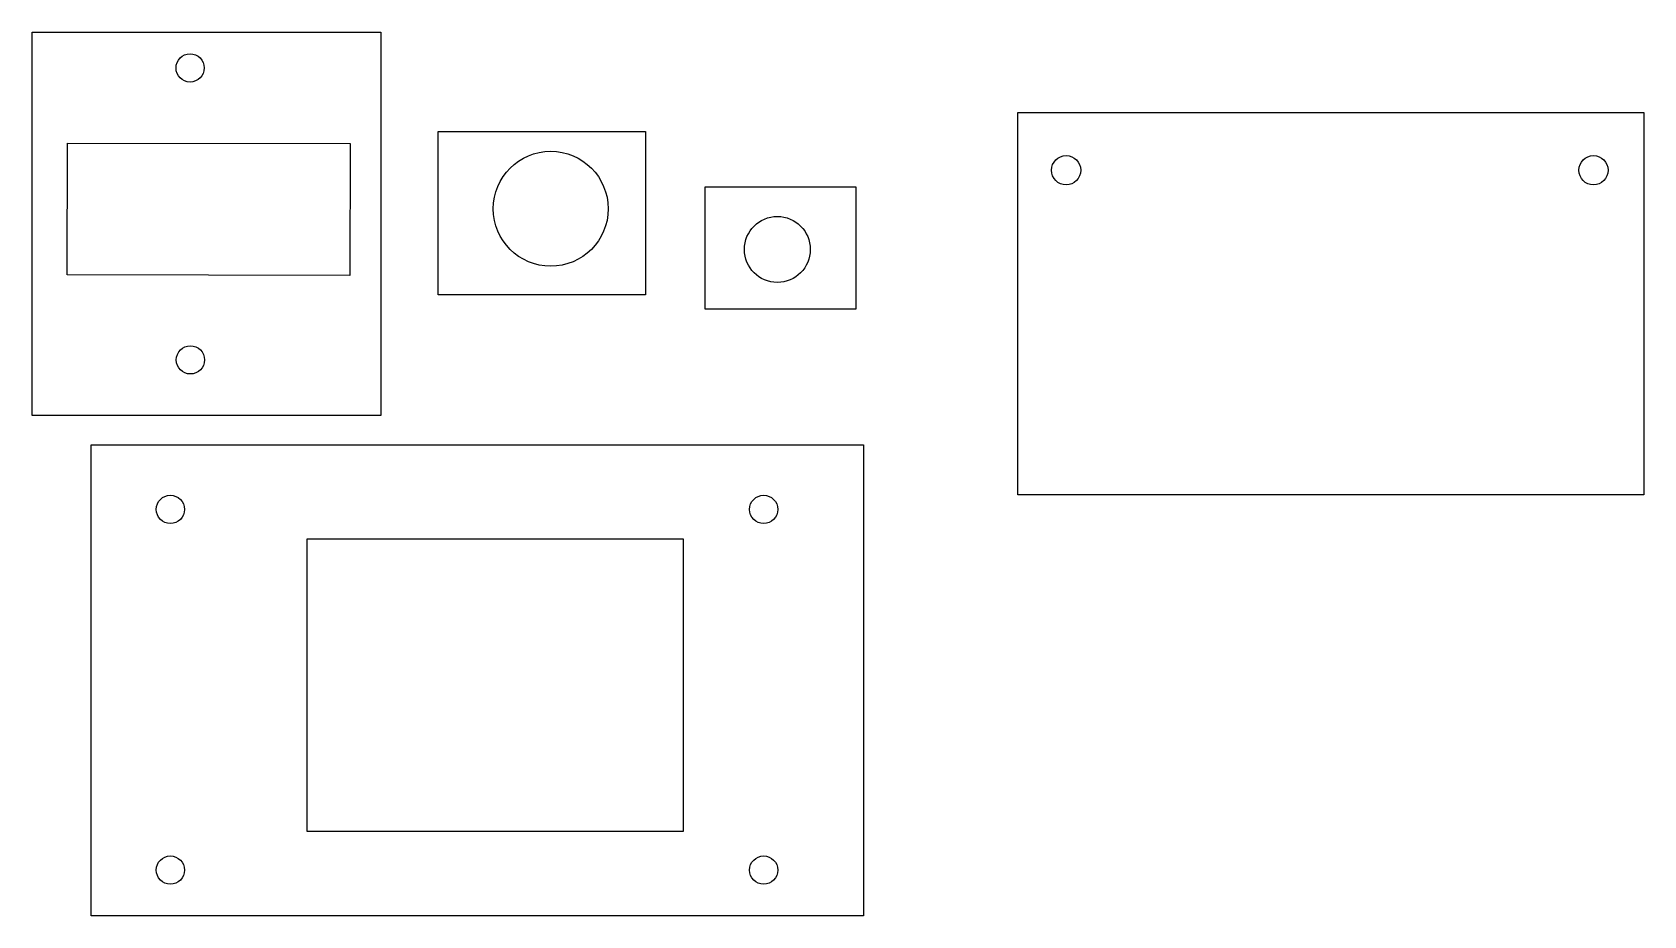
# Model space of a CAD drawing. Header units: millimetres. Extents: x 816 to 987, y 505 to 599.
import ezdxf

# ---------------------------------------------------------------- set-up
doc = ezdxf.new("R2010")
doc.units = ezdxf.units.MM
doc.layers.add('Layer_0', color=7, linetype='CONTINUOUS')

msp = doc.modelspace()

# ---------------------------------------------------------------- linework, layer by layer
at = {"layer": '', "color": 7, "linetype": 'Continuous'}
for points in [[(815.88129, 598.81104), (852.88129, 598.81104), (852.88129, 558.11218), (815.88129, 558.11218), (815.88129, 598.81104)], [(815.88129, 598.81104), (852.88129, 598.81104), (852.88129, 558.11218), (815.88129, 558.11218), (815.88129, 598.81104)], [(920.52008, 590.30182), (987, 590.30182), (987, 549.69818), (920.52008, 549.69818), (920.52008, 590.30182)], [(849.63361, 586.99109), (849.60657, 572.99109), (819.60663, 573.04901), (819.63367, 587.04901), (849.63361, 586.99109)], [(849.63361, 586.99109), (849.60657, 572.99109), (819.60663, 573.04901), (819.63367, 587.04901), (849.63361, 586.99109)], [(849.63361, 586.99109), (849.60657, 572.99109), (819.60663, 573.04901), (819.63367, 587.04901), (849.63361, 586.99109)], [(859, 588.25598), (881, 588.25598), (881, 570.93274), (859, 570.93274), (859, 588.25598)], [(887.34833, 582.40167), (903.34833, 582.40167), (903.34833, 569.40167), (887.34833, 569.40167), (887.34833, 582.40167)], [(822.13306, 555), (904.13306, 555), (904.13306, 505), (822.13306, 505), (822.13306, 555)], [(822.13306, 555), (904.13306, 555), (904.13306, 505), (822.13306, 505), (822.13306, 555)], [(845.04816, 514), (885.04816, 514), (885.04816, 545), (845.04816, 545), (845.04816, 514)], [(845.04816, 514), (885.04816, 514), (885.04816, 545), (845.04816, 545), (845.04816, 514)], [(845.04816, 514), (885.04816, 514), (885.04816, 545), (845.04816, 545), (845.04816, 514)]]:
    msp.add_lwpolyline(points, close=True, dxfattribs=at)
at = {"layer": 'Layer_0', "color": 7, "linetype": 'Continuous'}
for centre, radius in [((832.64905, 595.02393), 1.5), ((832.64905, 595.02393), 1.5), ((832.64905, 595.02393), 1.5), ((870.93628, 580.06586), 6.1), ((925.66162, 584.15729), 1.55), ((981.66162, 584.15729), 1.55), ((895, 575.75), 3.5), ((832.68231, 564.0238), 1.5), ((832.68231, 564.0238), 1.5), ((832.68231, 564.0238), 1.5), ((830.54816, 548.15002), 1.5), ((830.54816, 548.15002), 1.5), ((830.54816, 548.15002), 1.5), ((893.54816, 548.15002), 1.5), ((893.54816, 548.15002), 1.5), ((893.54816, 548.15002), 1.5), ((830.54816, 509.85001), 1.5), ((830.54816, 509.85001), 1.5), ((830.54816, 509.85001), 1.5), ((893.54816, 509.85001), 1.5), ((893.54816, 509.85001), 1.5), ((893.54816, 509.85001), 1.5)]:
    msp.add_circle(centre, radius, dxfattribs=at)

doc.saveas('drawing.dxf')
